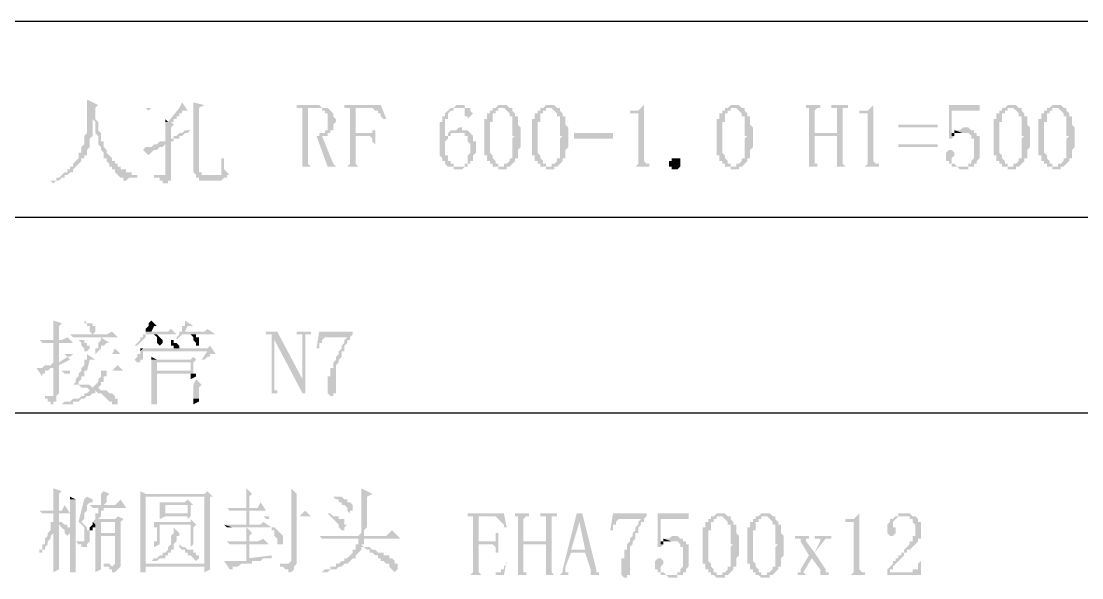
# Model space of a CAD drawing. Extents: x 51 to 246, y 3 to 417.
# Drawn here: x 198.56 to 214.61, y 72.6 to 81.03 of the extents above; entities that cross this region are included whole.
import ezdxf

# ---------------------------------------------------------------- set-up
doc = ezdxf.new("R2010")
doc.units = 0
doc.header["$MEASUREMENT"] = 0
doc.layers.add('_____1', color=160, linetype='Continuous')

msp = doc.modelspace()

# ---------------------------------------------------------------- hatches: boundary and pattern name
at = {"layer": '_____1'}
for points in [[(199.559, 79.84), (199.559, 79.332), (199.517, 79.29), (199.517, 79.163), (199.475, 79.121), (199.475, 79.036), (199.432, 79.036), (199.432, 78.951), (199.348, 78.867), (199.348, 78.824), (199.305, 78.824), (199.305, 78.782), (199.263, 78.782), (199.263, 78.74), (199.221, 78.74), (199.136, 78.655), (199.094, 78.655), (199.094, 78.613), (199.009, 78.613), (199.051, 78.57), (199.094, 78.613), (199.136, 78.613), (199.178, 78.655), (199.221, 78.655), (199.221, 78.697), (199.263, 78.697), (199.305, 78.74), (199.348, 78.74), (199.348, 78.782), (199.475, 78.909), (199.475, 78.951), (199.517, 78.951), (199.517, 78.994), (199.559, 78.994), (199.559, 79.078), (199.602, 79.121), (199.602, 79.248), (199.644, 79.29), (199.644, 79.586), (199.686, 79.586), (199.686, 79.713), (199.729, 79.756)], [(200.999, 79.798), (200.956, 79.713), (200.448, 79.713), (200.956, 79.713), (200.787, 79.502), (200.745, 79.502), (200.745, 79.205), (200.66, 79.205), (200.618, 79.163), (200.745, 79.163), (200.745, 78.697), (200.702, 78.697), (200.829, 78.697), (200.829, 79.205), (200.872, 79.205), (200.872, 79.248), (200.914, 79.248), (200.829, 79.248), (200.829, 79.417), (200.872, 79.459), (200.829, 79.502), (200.872, 79.502), (200.872, 79.544), (200.914, 79.544), (200.914, 79.586), (200.956, 79.586), (200.956, 79.629), (200.999, 79.629), (200.999, 79.671), (201.083, 79.671)], [(201.168, 79.798), (201.168, 78.74), (201.21, 78.697), (201.337, 78.697), (201.295, 78.697), (201.295, 78.74), (201.253, 78.74), (201.253, 79.713), (201.337, 79.756)], [(203.031, 79.756), (202.734, 79.756), (202.734, 79.713), (203.115, 79.713), (203.115, 79.671), (203.158, 79.671), (203.158, 79.629), (203.2, 79.629), (203.2, 79.375), (203.158, 79.375), (203.158, 79.332), (203.073, 79.332), (203.073, 79.29), (202.904, 79.29), (203.2, 79.29), (203.2, 79.332), (203.242, 79.332), (203.242, 79.375), (203.285, 79.375), (203.285, 79.459), (203.327, 79.502), (203.327, 79.544), (203.285, 79.586), (203.285, 79.629), (203.2, 79.713), (203.115, 79.713), (203.073, 79.756)], [(204.004, 79.756), (203.454, 79.756), (203.454, 79.713), (203.877, 79.713), (203.92, 79.671), (203.962, 79.671), (203.962, 79.629), (204.004, 79.629), (204.004, 79.586), (204.047, 79.544), (204.089, 79.544)], [(205.825, 79.756), (205.782, 79.756), (205.74, 79.713), (205.698, 79.713), (205.867, 79.713), (205.909, 79.671), (205.952, 79.629), (205.952, 79.586), (205.994, 79.586), (205.994, 79.29), (206.036, 79.29), (205.994, 79.248), (205.994, 78.951), (205.952, 78.951), (205.952, 78.909), (205.909, 78.867), (205.867, 78.867), (205.867, 78.824), (205.825, 78.824), (205.952, 78.824), (206.036, 78.909), (206.036, 78.951), (206.079, 78.951), (206.079, 79.078), (206.121, 79.121), (206.121, 79.417), (206.079, 79.459), (206.079, 79.586), (206.036, 79.586), (206.036, 79.629), (205.994, 79.671), (205.994, 79.713), (205.952, 79.713), (205.909, 79.756), (205.867, 79.756)], [(206.544, 79.756), (206.502, 79.756), (206.46, 79.713), (206.417, 79.713), (206.587, 79.713), (206.671, 79.629), (206.671, 79.586), (206.714, 79.586), (206.714, 79.29), (206.756, 79.29), (206.714, 79.248), (206.714, 78.951), (206.671, 78.951), (206.671, 78.909), (206.629, 78.867), (206.587, 78.867), (206.587, 78.824), (206.544, 78.824), (206.671, 78.824), (206.756, 78.909), (206.756, 78.951), (206.798, 78.951), (206.798, 79.078), (206.841, 79.121), (206.841, 79.417), (206.798, 79.459), (206.798, 79.586), (206.756, 79.586), (206.756, 79.629), (206.714, 79.671), (206.714, 79.713), (206.671, 79.713), (206.629, 79.756), (206.587, 79.756)], [(207.984, 79.756), (207.899, 79.671), (207.772, 79.671), (207.772, 79.629), (207.899, 79.629), (207.899, 78.867), (207.857, 78.824), (207.772, 78.824), (208.153, 78.824), (208.068, 78.824), (208.068, 78.867), (208.026, 78.867), (207.984, 78.909)], [(209.338, 79.756), (209.296, 79.756), (209.254, 79.713), (209.211, 79.713), (209.381, 79.713), (209.465, 79.629), (209.465, 79.586), (209.508, 79.586), (209.508, 79.29), (209.55, 79.29), (209.508, 79.248), (209.508, 78.951), (209.465, 78.951), (209.465, 78.909), (209.423, 78.867), (209.381, 78.867), (209.381, 78.824), (209.338, 78.824), (209.465, 78.824), (209.508, 78.867), (209.55, 78.909), (209.55, 78.951), (209.592, 78.951), (209.592, 79.078), (209.635, 79.121), (209.635, 79.417), (209.592, 79.459), (209.592, 79.586), (209.55, 79.586), (209.55, 79.629), (209.508, 79.671), (209.508, 79.713), (209.465, 79.713), (209.423, 79.756), (209.381, 79.756)], [(210.651, 79.756), (210.439, 79.756), (210.439, 79.713), (210.481, 79.713), (210.481, 78.824), (210.439, 78.824), (210.651, 78.824), (210.608, 78.824), (210.608, 78.867), (210.566, 78.867), (210.566, 79.29), (210.905, 79.29), (210.566, 79.332), (210.566, 79.671), (210.608, 79.713), (210.651, 79.713)], [(211.074, 79.756), (210.82, 79.756), (210.82, 79.713), (210.905, 79.713), (210.905, 79.332), (210.566, 79.332), (210.905, 79.29), (210.905, 78.824), (210.82, 78.824), (211.074, 78.824), (211.032, 78.824), (210.989, 78.867), (210.989, 79.713), (211.074, 79.713)], [(211.455, 79.756), (211.37, 79.671), (211.243, 79.671), (211.243, 79.629), (211.37, 79.629), (211.37, 78.867), (211.328, 78.824), (211.243, 78.824), (211.624, 78.824), (211.54, 78.824), (211.54, 78.867), (211.497, 78.867), (211.455, 78.909)], [(213.064, 79.756), (212.598, 79.756), (212.598, 79.248), (212.64, 79.248), (212.683, 79.29), (212.64, 79.29), (212.64, 79.671), (213.064, 79.671)], [(213.529, 79.756), (213.487, 79.756), (213.445, 79.713), (213.402, 79.713), (213.572, 79.713), (213.656, 79.629), (213.656, 79.586), (213.699, 79.586), (213.699, 79.29), (213.741, 79.29), (213.699, 79.248), (213.699, 78.951), (213.656, 78.951), (213.656, 78.909), (213.614, 78.867), (213.572, 78.867), (213.572, 78.824), (213.529, 78.824), (213.656, 78.824), (213.699, 78.867), (213.741, 78.909), (213.741, 78.951), (213.783, 78.951), (213.783, 79.078), (213.826, 79.121), (213.826, 79.417), (213.783, 79.459), (213.783, 79.586), (213.741, 79.586), (213.741, 79.629), (213.699, 79.671), (213.699, 79.713), (213.656, 79.713), (213.614, 79.756), (213.572, 79.756)], [(214.207, 79.756), (214.164, 79.756), (214.122, 79.713), (214.08, 79.713), (214.249, 79.713), (214.334, 79.629), (214.334, 79.586), (214.376, 79.586), (214.376, 79.29), (214.418, 79.29), (214.376, 79.248), (214.376, 78.951), (214.334, 78.951), (214.334, 78.909), (214.291, 78.867), (214.249, 78.867), (214.249, 78.824), (214.207, 78.824), (214.334, 78.824), (214.376, 78.867), (214.418, 78.909), (214.418, 78.951), (214.461, 78.951), (214.461, 79.078), (214.503, 79.121), (214.503, 79.417), (214.461, 79.459), (214.461, 79.586), (214.418, 79.586), (214.418, 79.629), (214.376, 79.671), (214.376, 79.713), (214.334, 79.713), (214.291, 79.756), (214.249, 79.756)], [(199.686, 79.586), (199.644, 79.586), (199.644, 79.544), (199.686, 79.502), (199.686, 79.332), (199.729, 79.29), (199.729, 79.163), (199.771, 79.121), (199.771, 79.078), (199.813, 79.036), (199.813, 78.951), (199.856, 78.951), (199.856, 78.909), (199.898, 78.867), (199.898, 78.824), (199.94, 78.824), (199.94, 78.782), (199.983, 78.782), (199.983, 78.74), (200.025, 78.697), (200.067, 78.655), (200.11, 78.655), (200.11, 78.613), (200.152, 78.613), (200.194, 78.655), (200.321, 78.655), (200.321, 78.697), (200.237, 78.697), (200.237, 78.74), (200.152, 78.74), (200.152, 78.782), (200.067, 78.782), (200.067, 78.824), (200.025, 78.824), (200.025, 78.867), (199.983, 78.867), (199.983, 78.909), (199.94, 78.909), (199.94, 78.951), (199.856, 79.036), (199.856, 79.078), (199.813, 79.121), (199.813, 79.205), (199.771, 79.205), (199.771, 79.332), (199.729, 79.375), (199.729, 79.502), (199.686, 79.544)], [(200.448, 79.713), (200.491, 79.671), (200.533, 79.713), (200.956, 79.713)], [(202.777, 79.713), (202.819, 79.713), (202.819, 78.824), (202.734, 78.824), (202.988, 78.824), (202.946, 78.824), (202.904, 78.867), (202.904, 79.29), (203.2, 79.29), (202.904, 79.29), (202.904, 79.713), (203.031, 79.713)], [(203.496, 79.713), (203.539, 79.713), (203.539, 78.867), (203.496, 78.824), (203.454, 78.824), (203.708, 78.824), (203.666, 78.824), (203.623, 78.867), (203.623, 79.29), (203.793, 79.29), (203.623, 79.332), (203.623, 79.713), (203.835, 79.713)], [(205.317, 79.713), (205.19, 79.713), (205.274, 79.713), (205.274, 79.586), (205.317, 79.586), (205.317, 79.544), (205.401, 79.629), (205.359, 79.671), (205.359, 79.713)], [(205.698, 79.713), (205.698, 79.671), (205.655, 79.671), (205.655, 79.629), (205.613, 79.629), (205.613, 79.544), (205.571, 79.544), (205.571, 78.994), (205.613, 78.994), (205.613, 78.909), (205.655, 78.909), (205.655, 78.867), (205.698, 78.867), (205.698, 78.824), (205.782, 78.824), (205.782, 78.782), (205.909, 78.782), (205.909, 78.824), (205.952, 78.824), (205.782, 78.824), (205.782, 78.867), (205.74, 78.867), (205.74, 78.909), (205.698, 78.951), (205.698, 78.994), (205.655, 79.036), (205.655, 79.502), (205.698, 79.502), (205.698, 79.629), (205.74, 79.629), (205.74, 79.671), (205.782, 79.671), (205.782, 79.713), (205.825, 79.713)], [(206.417, 79.713), (206.417, 79.671), (206.375, 79.671), (206.375, 79.629), (206.333, 79.629), (206.333, 79.544), (206.29, 79.544), (206.29, 78.994), (206.333, 78.994), (206.333, 78.909), (206.375, 78.909), (206.375, 78.867), (206.417, 78.867), (206.417, 78.824), (206.502, 78.824), (206.502, 78.782), (206.629, 78.782), (206.629, 78.824), (206.671, 78.824), (206.502, 78.824), (206.502, 78.867), (206.46, 78.867), (206.46, 78.909), (206.417, 78.951), (206.417, 78.994), (206.375, 79.036), (206.375, 79.502), (206.417, 79.502), (206.417, 79.629), (206.46, 79.629), (206.46, 79.671), (206.502, 79.671), (206.502, 79.713), (206.544, 79.713)], [(209.211, 79.713), (209.211, 79.671), (209.169, 79.671), (209.169, 79.629), (209.127, 79.629), (209.127, 79.544), (209.084, 79.544), (209.084, 78.994), (209.127, 78.994), (209.127, 78.909), (209.169, 78.909), (209.169, 78.867), (209.211, 78.867), (209.211, 78.824), (209.296, 78.824), (209.296, 78.782), (209.423, 78.782), (209.423, 78.824), (209.465, 78.824), (209.296, 78.824), (209.296, 78.867), (209.254, 78.867), (209.254, 78.909), (209.211, 78.951), (209.211, 78.994), (209.169, 79.036), (209.169, 79.502), (209.211, 79.502), (209.211, 79.629), (209.254, 79.629), (209.254, 79.671), (209.296, 79.671), (209.296, 79.713), (209.338, 79.713)], [(213.402, 79.713), (213.402, 79.671), (213.36, 79.671), (213.36, 79.629), (213.318, 79.629), (213.318, 79.544), (213.275, 79.544), (213.275, 78.994), (213.318, 78.994), (213.318, 78.909), (213.36, 78.909), (213.36, 78.867), (213.402, 78.867), (213.402, 78.824), (213.487, 78.824), (213.487, 78.782), (213.614, 78.782), (213.614, 78.824), (213.656, 78.824), (213.487, 78.824), (213.487, 78.867), (213.445, 78.867), (213.445, 78.909), (213.402, 78.951), (213.402, 78.994), (213.36, 79.036), (213.36, 79.502), (213.402, 79.502), (213.402, 79.629), (213.445, 79.629), (213.445, 79.671), (213.487, 79.671), (213.487, 79.713), (213.529, 79.713)], [(214.08, 79.713), (214.08, 79.671), (214.037, 79.671), (214.037, 79.629), (213.995, 79.629), (213.995, 79.544), (213.953, 79.544), (213.953, 78.994), (213.995, 78.994), (213.995, 78.909), (214.037, 78.909), (214.037, 78.867), (214.08, 78.867), (214.08, 78.824), (214.164, 78.824), (214.164, 78.782), (214.291, 78.782), (214.291, 78.824), (214.334, 78.824), (214.164, 78.824), (214.164, 78.867), (214.122, 78.867), (214.122, 78.909), (214.08, 78.951), (214.08, 78.994), (214.037, 79.036), (214.037, 79.502), (214.08, 79.502), (214.08, 79.629), (214.122, 79.629), (214.122, 79.671), (214.164, 79.671), (214.164, 79.713), (214.207, 79.713)], [(200.745, 79.544), (200.745, 79.502), (200.787, 79.502)], [(203.92, 79.459), (203.92, 79.375), (203.877, 79.375), (203.877, 79.332), (203.623, 79.332), (203.793, 79.29), (203.835, 79.29), (203.877, 79.248), (203.877, 79.205), (203.92, 79.163), (203.92, 79.121)], [(203.115, 79.29), (203.031, 79.29), (203.2, 78.824), (203.369, 78.824), (203.327, 78.824), (203.285, 78.867)], [(205.02, 79.332), (205.02, 79.29), (204.978, 79.29), (204.978, 79.248), (205.02, 79.248), (205.02, 79.29), (205.063, 79.29), (205.063, 79.332), (205.19, 79.332)], [(205.19, 79.417), (205.147, 79.375), (205.063, 79.375), (205.02, 79.332), (205.274, 79.332), (205.274, 79.29), (205.317, 79.29), (205.317, 79.205), (205.359, 79.163), (205.359, 79.036), (205.317, 78.994), (205.317, 78.867), (205.274, 78.867), (205.274, 78.824), (205.02, 78.824), (205.105, 78.824), (205.105, 78.782), (205.232, 78.782), (205.274, 78.824), (205.317, 78.824), (205.317, 78.867), (205.359, 78.867), (205.359, 78.909), (205.401, 78.909), (205.401, 78.994), (205.444, 79.036), (205.444, 79.205), (205.401, 79.205), (205.401, 79.29), (205.317, 79.375), (205.232, 79.375), (205.232, 79.417)], [(212.683, 79.375), (212.683, 79.332), (212.64, 79.332), (212.64, 79.29), (212.683, 79.29), (212.683, 79.332), (212.81, 79.332)], [(212.852, 79.417), (212.81, 79.417), (212.767, 79.375), (212.683, 79.375), (212.81, 79.332), (212.894, 79.332), (212.937, 79.29), (212.937, 79.248), (212.979, 79.248), (212.979, 78.951), (212.937, 78.909), (212.937, 78.867), (212.894, 78.867), (212.894, 78.824), (212.683, 78.824), (212.725, 78.824), (212.767, 78.782), (212.894, 78.782), (212.894, 78.824), (212.979, 78.824), (212.979, 78.867), (213.021, 78.867), (213.021, 78.909), (213.064, 78.951), (213.064, 79.29), (213.021, 79.29), (213.021, 79.332), (212.979, 79.332), (212.979, 79.375), (212.937, 79.375), (212.894, 79.417)], [(200.618, 79.163), (200.575, 79.163), (200.533, 79.121), (200.448, 79.121), (200.406, 79.078), (200.491, 78.994), (200.575, 79.078), (200.618, 79.078), (200.66, 79.121), (200.702, 79.121), (200.745, 79.163)], [(212.598, 79.078), (212.556, 79.036), (212.556, 78.909), (212.598, 78.909), (212.598, 78.867), (212.64, 78.867), (212.64, 78.824), (212.81, 78.824), (212.725, 78.824), (212.683, 78.867), (212.64, 78.867), (212.64, 78.951), (212.683, 78.994), (212.683, 79.036), (212.64, 79.078)], [(199.051, 76.496), (199.051, 76.2), (199.136, 76.2), (199.136, 76.411), (199.178, 76.454)], [(200.533, 76.496), (200.491, 76.454), (200.491, 76.411), (200.448, 76.369), (200.448, 76.327), (200.533, 76.327), (200.575, 76.411), (200.618, 76.411)], [(201.041, 76.496), (201.041, 76.411), (200.999, 76.411), (200.999, 76.327), (200.956, 76.327), (200.956, 76.284), (201.041, 76.327), (201.083, 76.411), (201.168, 76.411)], [(199.263, 76.242), (199.178, 76.2), (198.84, 76.2), (198.882, 76.157), (199.348, 76.157)], [(199.94, 76.327), (199.856, 76.284), (199.305, 76.284), (199.348, 76.242), (200.025, 76.242)], [(199.432, 76.242), (199.432, 76.2), (199.475, 76.157), (199.475, 76.115), (199.517, 76.073), (199.517, 76.03), (199.559, 76.03), (199.602, 76.073), (199.602, 76.115), (199.559, 76.115), (199.559, 76.157), (199.517, 76.157), (199.517, 76.2), (199.432, 76.2)], [(199.771, 76.242), (199.771, 76.2), (199.729, 76.157), (199.729, 76.073), (199.686, 76.073), (199.686, 75.988), (199.771, 76.073), (199.771, 76.115), (199.813, 76.115), (199.856, 76.157), (199.898, 76.157)], [(200.829, 76.369), (200.787, 76.327), (200.448, 76.327), (200.448, 76.284), (200.406, 76.284), (200.406, 76.242), (200.364, 76.242), (200.364, 76.2), (200.279, 76.115), (200.321, 76.115), (200.448, 76.242), (200.448, 76.284), (200.914, 76.284)], [(201.38, 76.369), (201.337, 76.327), (201.041, 76.327), (200.956, 76.284), (200.914, 76.242), (200.914, 76.2), (200.999, 76.284), (201.507, 76.284)], [(202.438, 76.327), (202.269, 76.327), (202.269, 76.284), (202.353, 76.284), (202.353, 76.242), (202.396, 76.2), (202.819, 75.395), (202.819, 75.607)], [(202.353, 76.242), (202.353, 75.395), (202.269, 75.395), (202.48, 75.395), (202.438, 75.395), (202.438, 75.438), (202.396, 75.438), (202.396, 76.2)], [(202.946, 76.327), (202.734, 76.327), (202.734, 76.284), (202.819, 76.284), (202.819, 75.395), (202.861, 75.395), (202.861, 76.284), (202.946, 76.284)], [(203.581, 76.327), (203.073, 76.327), (203.031, 76.073), (203.073, 76.073), (203.073, 76.157), (203.115, 76.157), (203.115, 76.2), (203.158, 76.242), (203.539, 76.242), (203.581, 76.284)], [(203.539, 76.242), (203.496, 76.242), (203.454, 76.2), (203.454, 76.157), (203.412, 76.115), (203.412, 76.073), (203.369, 76.03), (203.369, 75.988), (203.327, 75.946), (203.327, 75.903), (203.285, 75.861), (203.285, 75.776), (203.242, 75.776), (203.242, 75.649), (203.2, 75.649), (203.2, 75.395), (203.242, 75.353), (203.285, 75.353), (203.285, 75.395), (203.327, 75.395), (203.327, 75.819), (203.369, 75.861), (203.369, 75.903), (203.412, 75.946), (203.412, 76.03), (203.454, 76.03), (203.454, 76.115), (203.496, 76.157), (203.496, 76.2), (203.539, 76.2)], [(199.983, 76.073), (199.94, 75.988), (199.221, 75.988), (199.263, 75.946), (199.305, 75.946), (199.348, 75.988), (200.067, 75.988)], [(200.406, 76.115), (200.406, 76.073), (200.364, 76.073), (200.364, 76.03), (200.406, 76.073)], [(201.422, 76.115), (201.38, 76.073), (200.406, 76.073), (200.364, 76.03), (201.38, 76.03), (201.295, 75.903), (201.337, 75.903), (201.38, 75.946), (201.422, 75.946), (201.422, 75.988), (201.507, 75.988)], [(200.787, 76.2), (200.829, 76.2), (200.829, 76.115), (200.872, 76.115), (200.872, 76.073), (200.956, 76.073), (200.956, 76.115), (200.914, 76.157), (200.872, 76.157), (200.872, 76.2), (200.829, 76.2)], [(199.263, 75.946), (199.136, 75.861), (199.051, 75.861), (199.009, 75.819), (198.924, 75.819), (198.882, 75.776), (199.051, 75.776), (199.051, 75.353), (199.009, 75.353), (199.094, 75.353), (199.136, 75.395), (199.136, 75.819), (199.305, 75.903)], [(199.559, 75.988), (199.559, 75.903), (199.517, 75.903), (199.517, 75.819), (199.475, 75.776), (199.475, 75.734), (199.559, 75.734), (199.602, 75.903), (199.686, 75.903)], [(200.364, 76.03), (200.364, 75.988), (200.321, 75.988), (200.321, 75.946), (200.279, 75.903), (200.321, 75.861), (200.364, 75.861), (200.364, 75.903), (200.406, 75.903), (200.406, 76.03), (201.38, 76.03)], [(200.533, 75.946), (200.533, 75.903), (200.618, 75.903)], [(201.168, 75.946), (201.126, 75.903), (200.533, 75.903), (200.533, 75.522), (201.168, 75.522), (201.168, 75.31), (200.533, 75.31), (200.533, 75.226), (200.618, 75.226), (200.618, 75.31), (201.253, 75.31), (201.253, 75.48), (201.295, 75.522), (200.618, 75.522), (200.618, 75.692), (201.168, 75.692), (200.618, 75.734), (200.618, 75.861), (201.126, 75.861), (201.21, 75.903)], [(201.21, 75.903), (201.126, 75.861), (201.126, 75.734), (200.618, 75.734), (201.168, 75.692), (201.168, 75.861)], [(198.882, 75.776), (198.797, 75.776), (198.882, 75.649), (198.882, 75.692), (198.924, 75.692), (198.924, 75.734), (198.967, 75.734), (199.009, 75.776), (199.051, 75.776)], [(200.025, 75.819), (199.94, 75.734), (199.178, 75.734), (199.221, 75.692), (199.305, 75.692), (199.305, 75.734), (200.11, 75.734)], [(199.517, 75.734), (199.475, 75.734), (199.432, 75.692), (199.432, 75.649), (199.39, 75.607), (199.39, 75.565), (199.348, 75.522), (199.432, 75.522), (199.475, 75.48), (199.559, 75.48), (199.602, 75.438), (199.686, 75.438), (199.729, 75.395), (199.771, 75.395), (199.898, 75.268), (199.94, 75.268), (199.94, 75.226), (200.025, 75.226), (200.025, 75.31), (199.983, 75.31), (199.983, 75.353), (199.94, 75.395), (199.898, 75.395), (199.856, 75.438), (199.771, 75.438), (199.729, 75.48), (199.644, 75.48), (199.602, 75.522), (199.432, 75.522), (199.432, 75.565), (199.475, 75.607), (199.475, 75.649), (199.517, 75.649), (199.517, 75.692)], [(199.856, 75.734), (199.771, 75.734), (199.771, 75.649), (199.729, 75.607), (199.729, 75.565), (199.644, 75.48), (199.729, 75.48), (199.771, 75.522), (199.771, 75.565), (199.813, 75.565), (199.813, 75.649), (199.856, 75.649), (199.856, 75.692)], [(201.21, 75.607), (201.168, 75.522), (200.618, 75.522), (201.295, 75.522)], [(201.168, 75.692), (201.126, 75.692), (201.126, 75.607), (201.21, 75.649), (201.21, 75.692)], [(199.602, 75.438), (199.559, 75.395), (199.517, 75.395), (199.517, 75.353), (199.475, 75.353), (199.432, 75.31), (199.348, 75.31), (199.305, 75.268), (199.221, 75.268), (199.178, 75.226), (199.136, 75.226), (199.348, 75.226), (199.348, 75.268), (199.432, 75.268), (199.475, 75.31), (199.517, 75.31), (199.559, 75.353), (199.602, 75.353), (199.644, 75.395), (199.686, 75.395), (199.686, 75.438)], [(200.533, 75.522), (200.533, 75.31), (200.618, 75.31), (200.618, 75.522), (201.168, 75.522)], [(201.253, 75.31), (201.168, 75.31), (201.168, 75.226), (201.253, 75.268)], [(199.051, 73.956), (199.051, 73.617), (199.136, 73.617), (199.136, 73.871), (199.178, 73.913)], [(199.305, 73.829), (199.305, 73.787), (199.39, 73.787)], [(199.559, 73.829), (199.517, 73.787), (199.305, 73.787), (199.305, 72.686), (199.39, 72.686), (199.39, 73.787), (199.644, 73.787)], [(199.813, 73.913), (199.771, 73.871), (199.771, 73.702), (199.813, 73.702), (199.856, 73.744), (199.856, 73.829), (199.898, 73.871)], [(200.364, 73.913), (200.364, 73.829), (201.337, 73.829), (201.337, 72.813), (200.448, 72.813), (201.422, 72.813), (201.422, 73.829), (201.464, 73.829), (200.448, 73.871)], [(200.364, 73.829), (200.364, 72.813), (201.337, 72.771), (201.337, 72.686), (201.422, 72.728), (201.422, 72.813), (200.448, 72.813), (200.448, 73.829), (201.337, 73.829)], [(201.38, 73.913), (201.337, 73.871), (200.448, 73.871), (201.464, 73.829)], [(201.972, 73.956), (201.972, 73.66), (202.015, 73.66), (202.015, 73.829), (202.057, 73.871)], [(202.65, 73.956), (202.65, 73.533), (202.734, 73.533), (202.734, 73.871)], [(203.708, 73.956), (203.708, 73.279), (203.666, 73.236), (203.75, 73.236), (203.75, 73.321), (203.793, 73.363), (203.793, 73.829), (203.877, 73.871)], [(199.221, 73.702), (199.178, 73.617), (198.84, 73.617), (198.882, 73.575), (199.305, 73.575)], [(199.644, 73.787), (199.517, 73.787), (199.432, 73.448), (199.517, 73.363), (199.517, 73.152), (199.39, 73.152), (199.432, 73.109), (199.475, 73.109), (199.475, 73.067), (199.559, 73.067), (199.559, 73.109), (199.602, 73.152), (199.602, 73.321), (199.559, 73.321), (199.559, 73.363), (199.475, 73.448), (199.517, 73.49), (199.517, 73.575), (199.559, 73.617), (199.559, 73.702), (199.602, 73.744), (199.644, 73.744)], [(200.067, 73.787), (199.983, 73.702), (199.602, 73.702), (199.644, 73.66), (200.152, 73.66)], [(201.083, 73.787), (201.041, 73.744), (200.66, 73.744), (200.66, 73.575), (201.083, 73.533), (201.083, 73.49), (201.126, 73.533), (201.126, 73.575), (200.745, 73.575), (200.745, 73.702), (201.168, 73.702)], [(201.168, 73.702), (201.083, 73.702), (201.083, 73.575), (200.745, 73.575), (201.126, 73.575), (201.126, 73.702)], [(202.184, 73.744), (202.142, 73.66), (201.676, 73.66), (201.718, 73.617), (202.269, 73.617)], [(199.136, 73.575), (199.051, 73.575), (199.051, 73.448), (199.009, 73.448), (199.009, 73.363), (199.051, 73.321), (199.051, 72.686), (199.136, 72.728), (199.136, 73.406), (199.178, 73.448), (199.136, 73.448)], [(200.025, 73.533), (199.983, 73.49), (199.771, 73.49), (200.11, 73.49)], [(200.66, 73.575), (200.66, 73.49), (200.745, 73.533), (201.083, 73.533)], [(201.126, 73.49), (201.126, 73.448), (200.66, 73.448), (201.21, 73.406)], [(202.861, 73.617), (202.777, 73.533), (202.226, 73.533), (202.269, 73.49), (202.311, 73.49), (202.311, 73.533), (202.946, 73.533)], [(202.734, 73.533), (202.65, 73.533), (202.65, 72.855), (202.607, 72.813), (202.734, 72.813)], [(205.867, 73.575), (205.317, 73.575), (205.317, 73.533), (205.74, 73.533), (205.867, 73.406), (205.867, 73.363), (205.909, 73.363)], [(205.359, 73.533), (205.401, 73.533), (205.401, 72.686), (205.359, 72.644), (205.528, 72.644), (205.486, 72.686), (205.486, 73.109), (205.655, 73.109), (205.486, 73.152), (205.486, 73.533), (205.698, 73.533)], [(206.248, 73.575), (206.036, 73.575), (206.036, 73.533), (206.079, 73.533), (206.079, 72.644), (206.036, 72.644), (206.248, 72.644), (206.206, 72.644), (206.206, 72.686), (206.163, 72.686), (206.163, 73.109), (206.502, 73.109), (206.163, 73.152), (206.163, 73.49), (206.206, 73.533), (206.248, 73.533)], [(206.671, 73.575), (206.417, 73.575), (206.417, 73.533), (206.502, 73.533), (206.502, 73.152), (206.163, 73.152), (206.502, 73.109), (206.502, 72.644), (206.417, 72.644), (206.671, 72.644), (206.629, 72.644), (206.587, 72.686), (206.587, 73.533), (206.671, 73.533)], [(206.968, 73.575), (206.756, 72.728), (206.756, 72.686), (206.714, 72.644), (206.671, 72.644), (206.883, 72.644), (206.841, 72.644), (206.841, 72.686), (206.798, 72.686), (206.798, 72.771), (206.883, 72.982), (207.095, 72.982), (206.883, 73.025), (207.01, 73.448)], [(207.052, 73.575), (206.968, 73.575), (207.01, 73.448), (207.095, 73.025), (206.883, 73.025), (207.095, 72.982), (207.179, 72.728), (207.179, 72.644), (207.095, 72.644), (207.349, 72.644), (207.306, 72.644), (207.306, 72.686), (207.264, 72.686), (207.264, 72.728)], [(208.026, 73.575), (207.518, 73.575), (207.476, 73.321), (207.518, 73.321), (207.518, 73.406), (207.56, 73.406), (207.56, 73.448), (207.603, 73.49), (207.984, 73.49), (208.026, 73.533)], [(207.984, 73.49), (207.941, 73.49), (207.899, 73.448), (207.899, 73.406), (207.857, 73.363), (207.857, 73.321), (207.814, 73.279), (207.814, 73.236), (207.772, 73.194), (207.772, 73.152), (207.73, 73.109), (207.73, 73.025), (207.687, 73.025), (207.687, 72.898), (207.645, 72.898), (207.645, 72.644), (207.687, 72.601), (207.73, 72.601), (207.73, 72.644), (207.772, 72.644), (207.772, 73.067), (207.814, 73.109), (207.814, 73.152), (207.857, 73.194), (207.857, 73.279), (207.899, 73.279), (207.899, 73.363), (207.941, 73.406), (207.941, 73.448), (207.984, 73.448)], [(208.661, 73.575), (208.195, 73.575), (208.195, 73.067), (208.238, 73.067), (208.28, 73.109), (208.238, 73.109), (208.238, 73.49), (208.661, 73.49)], [(209, 73.533), (209, 73.49), (208.957, 73.49), (208.957, 73.448), (208.915, 73.448), (208.915, 73.363), (208.873, 73.363), (208.873, 72.813), (208.915, 72.813), (208.915, 72.728), (208.957, 72.728), (208.957, 72.686), (209, 72.686), (209, 72.644), (209.042, 72.644), (209.084, 72.601), (209.211, 72.601), (209.211, 72.644), (209.254, 72.644), (209.084, 72.644), (209.084, 72.686), (209.042, 72.686), (209.042, 72.728), (209, 72.771), (209, 72.813), (208.957, 72.855), (208.957, 73.321), (209, 73.321), (209, 73.448), (209.042, 73.448), (209.042, 73.49), (209.084, 73.49), (209.084, 73.533), (209.127, 73.533)], [(209.127, 73.575), (209.084, 73.575), (209.042, 73.533), (209, 73.533), (209.169, 73.533), (209.254, 73.448), (209.254, 73.406), (209.296, 73.406), (209.296, 73.109), (209.338, 73.109), (209.296, 73.067), (209.296, 72.771), (209.254, 72.771), (209.254, 72.728), (209.211, 72.686), (209.169, 72.686), (209.169, 72.644), (209.127, 72.644), (209.254, 72.644), (209.338, 72.728), (209.338, 72.771), (209.381, 72.771), (209.381, 72.898), (209.423, 72.94), (209.423, 73.236), (209.381, 73.279), (209.381, 73.406), (209.338, 73.406), (209.338, 73.448), (209.296, 73.49), (209.296, 73.533), (209.254, 73.533), (209.211, 73.575), (209.169, 73.575)], [(209.677, 73.533), (209.677, 73.49), (209.635, 73.49), (209.635, 73.448), (209.592, 73.448), (209.592, 73.363), (209.55, 73.363), (209.55, 72.813), (209.592, 72.813), (209.592, 72.728), (209.635, 72.728), (209.635, 72.686), (209.677, 72.686), (209.677, 72.644), (209.719, 72.644), (209.762, 72.601), (209.889, 72.601), (209.889, 72.644), (209.931, 72.644), (209.762, 72.644), (209.762, 72.686), (209.719, 72.686), (209.719, 72.728), (209.677, 72.771), (209.677, 72.813), (209.635, 72.855), (209.635, 73.321), (209.677, 73.321), (209.677, 73.448), (209.719, 73.448), (209.719, 73.49), (209.762, 73.49), (209.762, 73.533), (209.804, 73.533)], [(209.804, 73.575), (209.762, 73.575), (209.719, 73.533), (209.677, 73.533), (209.846, 73.533), (209.931, 73.448), (209.931, 73.406), (209.973, 73.406), (209.973, 73.109), (210.016, 73.109), (209.973, 73.067), (209.973, 72.771), (209.931, 72.771), (209.931, 72.728), (209.889, 72.686), (209.846, 72.686), (209.846, 72.644), (209.804, 72.644), (209.931, 72.644), (210.016, 72.728), (210.016, 72.771), (210.058, 72.771), (210.058, 72.898), (210.1, 72.94), (210.1, 73.236), (210.058, 73.279), (210.058, 73.406), (210.016, 73.406), (210.016, 73.448), (209.973, 73.49), (209.973, 73.533), (209.931, 73.533), (209.889, 73.575), (209.846, 73.575)], [(211.243, 73.575), (211.201, 73.533), (211.159, 73.49), (211.032, 73.49), (211.032, 73.448), (211.159, 73.448), (211.159, 72.686), (211.116, 72.644), (211.032, 72.644), (211.413, 72.644), (211.328, 72.644), (211.328, 72.686), (211.286, 72.686), (211.243, 72.728)], [(211.921, 73.575), (211.836, 73.575), (211.836, 73.533), (211.794, 73.533), (212.005, 73.533), (212.005, 73.49), (212.048, 73.49), (212.048, 73.448), (212.09, 73.406), (212.09, 73.236), (212.048, 73.236), (212.048, 73.152), (212.005, 73.152), (212.005, 73.109), (211.921, 73.025), (211.921, 72.982), (211.878, 72.982), (211.878, 72.94), (211.836, 72.94), (211.836, 72.898), (211.794, 72.898), (211.794, 72.855), (211.751, 72.855), (211.751, 72.813), (211.667, 72.728), (211.667, 72.686), (211.709, 72.686), (211.709, 72.728), (211.751, 72.728), (211.751, 72.771), (211.921, 72.94), (211.921, 72.982), (211.963, 72.982), (211.963, 73.025), (212.005, 73.025), (212.132, 73.152), (212.132, 73.194), (212.175, 73.194), (212.175, 73.448), (212.132, 73.448), (212.132, 73.49), (212.09, 73.533), (212.048, 73.533), (212.005, 73.575), (211.963, 73.575)], [(211.794, 73.533), (211.751, 73.49), (211.709, 73.49), (211.709, 73.448), (211.667, 73.406), (211.667, 73.279), (211.709, 73.236), (211.751, 73.236), (211.794, 73.279), (211.794, 73.363), (211.751, 73.363), (211.751, 73.448), (211.836, 73.533), (211.921, 73.533)], [(199.009, 73.363), (199.009, 73.321), (198.967, 73.279), (198.967, 73.236), (198.924, 73.194), (198.924, 73.109), (198.882, 73.109), (198.882, 73.025), (198.84, 73.025), (198.84, 72.982), (198.882, 72.982), (198.882, 73.025), (198.924, 73.025), (198.924, 73.067), (198.967, 73.109), (198.967, 73.152), (199.009, 73.194), (199.009, 73.236), (199.051, 73.279), (199.051, 73.321)], [(199.178, 73.448), (199.136, 73.406), (199.178, 73.363), (199.221, 73.321), (199.221, 73.279), (199.263, 73.236), (199.305, 73.279), (199.305, 73.363), (199.263, 73.363), (199.263, 73.406), (199.221, 73.406)], [(199.644, 73.448), (199.644, 73.406), (199.602, 73.363), (199.602, 73.321), (199.644, 73.321), (199.644, 73.363), (199.686, 73.363), (199.686, 73.406)], [(199.644, 73.448), (199.686, 73.406), (199.686, 73.236), (199.771, 73.279), (199.771, 73.448), (199.983, 73.448)], [(200.872, 73.363), (200.872, 73.279), (200.829, 73.236), (200.829, 73.109), (200.787, 73.067), (200.787, 73.025), (200.745, 72.982), (200.702, 72.982), (200.702, 72.94), (200.66, 72.94), (200.618, 72.898), (200.575, 72.898), (200.533, 72.855), (200.618, 72.855), (200.66, 72.898), (200.745, 72.898), (200.745, 72.94), (200.787, 72.94), (200.787, 72.982), (200.829, 72.982), (200.829, 73.025), (200.872, 73.025), (200.872, 73.109), (200.914, 73.152), (200.914, 73.236), (200.956, 73.236), (200.956, 73.279)], [(200.575, 73.448), (200.575, 73.406), (201.126, 73.406), (201.126, 73.067), (201.168, 73.109), (201.168, 73.363), (201.21, 73.406), (200.66, 73.448)], [(200.575, 73.406), (200.575, 73.363), (200.618, 73.363), (200.618, 73.152), (200.575, 73.152), (200.575, 73.067), (200.66, 73.109), (200.66, 73.406), (201.126, 73.406)], [(202.226, 73.448), (202.184, 73.406), (201.634, 73.406), (201.761, 73.363), (202.353, 73.363)], [(201.634, 73.406), (201.676, 73.363), (201.761, 73.363)], [(201.972, 73.363), (201.972, 73.152), (202.015, 73.152), (202.015, 73.236), (202.057, 73.279)], [(202.353, 73.363), (202.353, 73.321), (202.396, 73.321), (202.396, 73.236), (202.438, 73.194), (202.438, 73.109), (202.523, 73.109), (202.523, 73.236), (202.438, 73.321), (202.396, 73.363)], [(199.686, 73.236), (199.686, 73.067), (199.771, 73.067), (199.771, 73.236), (199.983, 73.236)], [(202.226, 73.194), (202.142, 73.152), (201.676, 73.152), (201.718, 73.109), (202.311, 73.109)], [(204.174, 73.321), (204.089, 73.236), (203.073, 73.236), (203.115, 73.194), (204.301, 73.194)], [(205.782, 73.279), (205.74, 73.279), (205.74, 73.152), (205.486, 73.152), (205.655, 73.109), (205.698, 73.109), (205.74, 73.067), (205.74, 72.982), (205.782, 72.982)], [(208.28, 73.194), (208.28, 73.152), (208.238, 73.152), (208.238, 73.109), (208.28, 73.109), (208.28, 73.152), (208.407, 73.152)], [(208.449, 73.236), (208.407, 73.236), (208.365, 73.194), (208.28, 73.194), (208.407, 73.152), (208.492, 73.152), (208.534, 73.109), (208.534, 73.067), (208.576, 73.067), (208.576, 72.771), (208.534, 72.728), (208.534, 72.686), (208.492, 72.686), (208.492, 72.644), (208.28, 72.644), (208.322, 72.644), (208.365, 72.601), (208.492, 72.601), (208.492, 72.644), (208.576, 72.644), (208.576, 72.686), (208.619, 72.686), (208.619, 72.728), (208.661, 72.771), (208.661, 73.109), (208.619, 73.109), (208.619, 73.152), (208.576, 73.152), (208.576, 73.194), (208.534, 73.194), (208.492, 73.236)], [(210.481, 73.236), (210.27, 73.236), (210.27, 73.194), (210.354, 73.194), (210.354, 73.152), (210.481, 72.94), (210.524, 72.898), (210.651, 72.728), (210.651, 72.644), (210.566, 72.644), (210.82, 72.644), (210.778, 72.644), (210.778, 72.686), (210.735, 72.686), (210.735, 72.728), (210.566, 72.982), (210.439, 73.152), (210.439, 73.194), (210.481, 73.194)], [(210.82, 73.236), (210.566, 73.236), (210.566, 73.194), (210.651, 73.194), (210.651, 73.152), (210.566, 72.982), (210.735, 73.194), (210.82, 73.194)], [(199.39, 73.152), (199.475, 73.152), (199.432, 73.152)], [(199.686, 73.067), (199.686, 72.686), (199.771, 72.728), (199.771, 73.067), (199.983, 73.067)], [(200.956, 73.109), (200.956, 73.067), (200.999, 73.025), (201.041, 73.025), (201.041, 72.982), (201.083, 72.982), (201.083, 72.94), (201.126, 72.94), (201.21, 72.855), (201.253, 72.898), (201.253, 72.94), (201.21, 72.94), (201.21, 72.982), (201.168, 72.982), (201.168, 73.025), (201.083, 73.025), (201.041, 73.067), (200.999, 73.067)], [(202.015, 73.109), (201.972, 73.109), (201.972, 72.855), (201.634, 72.855), (201.718, 72.728), (201.761, 72.728), (201.761, 72.771), (201.845, 72.771), (201.888, 72.813), (202.057, 72.813), (202.057, 72.855), (202.184, 72.855), (202.226, 72.898), (202.015, 72.898)], [(203.793, 73.067), (203.708, 73.067), (203.75, 73.067), (203.793, 73.025), (203.835, 73.025), (203.835, 72.982), (203.877, 72.982), (203.92, 72.94), (203.962, 72.94), (203.962, 72.898), (204.004, 72.898), (204.004, 72.855), (204.047, 72.855), (204.089, 72.813), (204.131, 72.813), (204.131, 72.771), (204.174, 72.728), (204.216, 72.686), (204.258, 72.728), (204.258, 72.813), (204.216, 72.813), (204.216, 72.855), (204.174, 72.898), (204.131, 72.898), (204.131, 72.94), (204.047, 72.94), (204.047, 72.982), (203.962, 72.982), (203.92, 73.025), (203.877, 73.025), (203.835, 73.067)], [(202.353, 72.94), (202.015, 72.898), (202.353, 72.898)], [(208.195, 72.898), (208.153, 72.855), (208.153, 72.728), (208.195, 72.728), (208.195, 72.686), (208.238, 72.686), (208.238, 72.644), (208.407, 72.644), (208.322, 72.644), (208.28, 72.686), (208.238, 72.686), (208.238, 72.771), (208.28, 72.813), (208.28, 72.855), (208.238, 72.898)], [(210.481, 72.94), (210.354, 72.728), (210.354, 72.686), (210.312, 72.686), (210.312, 72.644), (210.227, 72.644), (210.439, 72.644), (210.397, 72.686), (210.524, 72.898)], [(212.175, 72.855), (212.132, 72.813), (212.132, 72.728), (212.048, 72.728), (212.048, 72.686), (211.667, 72.686), (211.667, 72.644), (212.175, 72.644)], [(199.813, 72.813), (199.813, 72.771), (199.898, 72.771), (199.898, 72.728), (199.94, 72.728), (199.94, 72.686), (199.983, 72.686), (200.025, 72.728), (200.067, 72.771), (199.94, 72.771), (199.898, 72.813), (199.856, 72.813)], [(200.364, 72.813), (200.364, 72.686), (200.448, 72.686), (200.448, 72.771), (201.337, 72.771)]]:
    msp.add_hatch(color=7, dxfattribs=at).paths.add_polyline_path(points, is_closed=False)
for points in [[(205.232, 79.756), (205.147, 79.756), (205.105, 79.713), (205.063, 79.713), (204.978, 79.629), (204.978, 79.586), (204.936, 79.586), (204.936, 79.502), (204.893, 79.502), (204.893, 78.994), (204.936, 78.951), (204.936, 78.909), (204.978, 78.909), (204.978, 78.867), (205.02, 78.824), (205.19, 78.824), (205.105, 78.824), (205.105, 78.867), (205.063, 78.867), (205.063, 78.909), (205.02, 78.909), (205.02, 78.994), (204.978, 78.994), (204.978, 79.205), (205.02, 79.248), (204.978, 79.248), (204.978, 79.544), (205.02, 79.544), (205.02, 79.629), (205.063, 79.671), (205.105, 79.671), (205.105, 79.713), (205.317, 79.713), (205.274, 79.713), (205.274, 79.756)], [(211.836, 79.459), (212.429, 79.459), (212.429, 79.417), (211.836, 79.417)], [(201.126, 79.375), (201.041, 79.375), (200.999, 79.332), (200.956, 79.332), (200.914, 79.29), (200.872, 79.29), (200.872, 79.248), (200.829, 79.248), (200.956, 79.248), (200.956, 79.29), (200.999, 79.29), (201.041, 79.332), (201.083, 79.332)], [(206.925, 79.332), (207.518, 79.332), (207.518, 79.248), (206.925, 79.248)], [(211.836, 79.163), (212.429, 79.163), (212.429, 79.121), (211.836, 79.121)], [(201.634, 78.951), (201.591, 78.951), (201.591, 78.697), (201.21, 78.697), (201.21, 78.655), (201.253, 78.655), (201.253, 78.613), (201.591, 78.613), (201.634, 78.655), (201.676, 78.655), (201.676, 78.697), (201.718, 78.697), (201.676, 78.74), (201.634, 78.782)], [(208.449, 78.782), (208.407, 78.782), (208.407, 78.824), (208.365, 78.824), (208.365, 78.909), (208.407, 78.909), (208.407, 78.951), (208.534, 78.951), (208.534, 78.824), (208.492, 78.782)], [(200.575, 78.697), (200.575, 78.655), (200.66, 78.655), (200.66, 78.613), (200.702, 78.613), (200.702, 78.57), (200.787, 78.57), (200.787, 78.613), (200.829, 78.613), (200.829, 78.697)], [(199.517, 76.496), (199.517, 76.454), (199.559, 76.454), (199.559, 76.411), (199.602, 76.411), (199.602, 76.327), (199.644, 76.284), (199.686, 76.327), (199.686, 76.411), (199.644, 76.411), (199.644, 76.454), (199.559, 76.454)], [(200.618, 76.284), (200.575, 76.284), (200.618, 76.242), (200.618, 76.157), (200.66, 76.115), (200.702, 76.157), (200.702, 76.2), (200.66, 76.242)], [(201.168, 76.284), (201.126, 76.284), (201.168, 76.242), (201.168, 76.2), (201.21, 76.157), (201.21, 76.115), (201.253, 76.115), (201.253, 76.242), (201.21, 76.242), (201.21, 76.284)], [(199.051, 76.157), (199.136, 76.157), (199.136, 75.861), (199.051, 75.861)], [(198.882, 75.353), (198.924, 75.353), (198.924, 75.31), (198.967, 75.31), (198.967, 75.268), (199.009, 75.268), (199.009, 75.226), (199.051, 75.226), (199.051, 75.268), (199.094, 75.268), (199.094, 75.353)], [(203.327, 73.829), (203.285, 73.829), (203.327, 73.787), (203.369, 73.787), (203.369, 73.744), (203.412, 73.744), (203.412, 73.702), (203.454, 73.702), (203.496, 73.66), (203.496, 73.617), (203.539, 73.575), (203.539, 73.617), (203.581, 73.617), (203.581, 73.702), (203.539, 73.744), (203.496, 73.744), (203.496, 73.787), (203.454, 73.787), (203.412, 73.829)], [(199.813, 73.66), (199.729, 73.66), (199.729, 73.575), (199.686, 73.575), (199.686, 73.49), (199.644, 73.448), (199.983, 73.448), (199.983, 73.279), (199.771, 73.279), (199.686, 73.236), (199.983, 73.236), (199.983, 73.067), (199.686, 73.067), (199.983, 73.067), (199.983, 72.813), (199.94, 72.771), (200.067, 72.771), (200.067, 73.448), (200.11, 73.49), (199.729, 73.49), (199.771, 73.533), (199.771, 73.617), (199.813, 73.617)], [(201.972, 73.617), (202.015, 73.617), (202.015, 73.406), (201.972, 73.406)], [(203.2, 73.575), (203.369, 73.406), (203.369, 73.363), (203.412, 73.321), (203.454, 73.321), (203.454, 73.363), (203.496, 73.406), (203.454, 73.406), (203.454, 73.49), (203.369, 73.49), (203.369, 73.533), (203.285, 73.533), (203.242, 73.575)], [(203.75, 73.194), (203.666, 73.194), (203.666, 73.109), (203.623, 73.109), (203.623, 73.025), (203.581, 73.025), (203.581, 72.982), (203.496, 72.898), (203.454, 72.898), (203.454, 72.855), (203.412, 72.855), (203.369, 72.813), (203.327, 72.813), (203.327, 72.771), (203.242, 72.771), (203.242, 72.728), (203.158, 72.728), (203.115, 72.686), (203.073, 72.686), (203.2, 72.686), (203.242, 72.728), (203.327, 72.728), (203.369, 72.771), (203.412, 72.771), (203.454, 72.813), (203.496, 72.813), (203.581, 72.898), (203.623, 72.898), (203.623, 72.94), (203.708, 73.025), (203.708, 73.067), (203.793, 73.067), (203.75, 73.067), (203.708, 73.109), (203.75, 73.109)], [(205.909, 72.855), (205.909, 72.813), (205.867, 72.771), (205.867, 72.728), (205.825, 72.728), (205.825, 72.686), (205.74, 72.686), (205.74, 72.644), (205.317, 72.644), (205.867, 72.644)], [(202.438, 72.813), (202.48, 72.813), (202.48, 72.771), (202.523, 72.771), (202.565, 72.728), (202.607, 72.728), (202.607, 72.686), (202.65, 72.686), (202.692, 72.728), (202.692, 72.771), (202.734, 72.813)]]:
    msp.add_hatch(color=7, dxfattribs=at).paths.add_polyline_path(points)

# ---------------------------------------------------------------- linework, layer by layer
at = {"layer": '_____1', "color": 7}
for p, q in [((183.557, 81.026), (242.612, 81.026)), ((183.557, 78.062), (242.612, 78.062)), ((183.557, 75.099), (242.612, 75.099))]:
    msp.add_line(p, q, dxfattribs=at)

doc.saveas('drawing.dxf')
